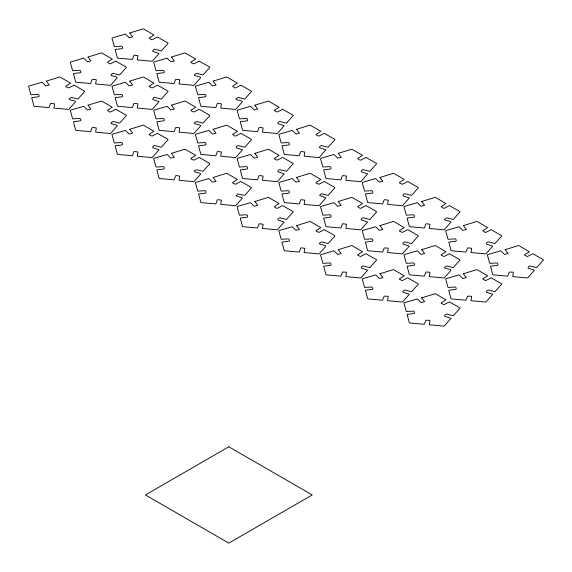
<?xml version="1.0" encoding="UTF-8"?>
<svg xmlns="http://www.w3.org/2000/svg" width="572" height="572" viewBox="0 0 572 572"><rect width="100%" height="100%" fill="white"/><g stroke="black" fill="none" stroke-linecap="round" stroke-linejoin="round"><path stroke-width="0.86" d="M46.311 81.138L49.242 85.006L45.688 85.864L42.035 82.239L29.065 86.014A0.851 0.486 0 0 0 28.607 86.529L30.945 94.802L37.902 94.373C39.089 94.208 39.632 96.761 38.61 96.79L31.703 97.648L33.927 105.913A0.851 0.486 0 0 0 34.635 106.32L48.985 107.593L50.443 103.589L51.13 103.346L54.605 103.868L53.911 108.058L68.204 109.388A0.851 0.486 0 0 0 69.098 109.13L75.568 101.795C75.211 99.9 64.507 100.336 71.493 97.44L77.878 99.099L84.527 91.642A0.851 0.486 0 0 0 84.37 91.07L74.103 85.178L68.59 87.974L65.866 86.651L65.801 86.186L70.563 83.147L60.332 77.199A0.851 0.486 0 0 0 59.352 77.106L46.318 81.117M88.016 57.064L90.948 60.932L87.437 61.805L83.691 58.165L70.771 61.933A0.851 0.486 0 0 0 70.32 62.448L72.651 70.728L79.608 70.292C80.852 70.156 81.353 72.816 80.273 72.716L73.409 73.573L75.633 81.832A0.851 0.486 0 0 0 76.341 82.239L90.648 83.526L92.235 79.415L95.817 79.537L96.332 79.894L95.581 83.962L109.917 85.307A0.851 0.486 0 0 0 110.804 85.049L117.274 77.713C116.724 75.804 106.278 76.183 113.199 73.366L119.584 75.018L126.233 67.56A0.851 0.486 0 0 0 126.076 66.995L115.766 61.09L110.503 63.835L109.702 63.799L107.429 62.198L112.269 59.073L102.045 53.117A0.851 0.486 0 0 0 101.058 53.024L88.024 57.036M88.016 105.219L90.948 109.088L87.437 109.96L83.691 106.32L70.771 110.096A0.851 0.486 0 0 0 70.32 110.61L72.651 118.883L79.608 118.454C80.795 118.29 81.388 120.878 80.273 120.871L73.423 121.7L75.633 129.994A0.851 0.486 0 0 0 76.341 130.402L90.698 131.674L92.156 127.67L92.836 127.427L96.31 127.949L95.617 132.139L109.917 133.469A0.851 0.486 0 0 0 110.804 133.204L117.274 125.876C116.745 123.96 106.27 124.374 113.199 121.521L119.584 123.173L126.233 115.723A0.851 0.486 0 0 0 126.076 115.151L115.766 109.245L110.503 111.998L109.702 111.962L107.429 110.36L112.255 107.207L102.045 101.273A0.851 0.486 0 0 0 101.058 101.187L88.031 105.169M129.73 32.983L132.654 36.851L129.143 37.723L125.404 34.084L112.477 37.859A0.851 0.486 0 0 0 112.026 38.367L114.357 46.647L121.314 46.21C122.444 46.053 123.152 48.491 122.029 48.627L115.122 49.492L117.346 57.751A0.851 0.486 0 0 0 118.046 58.158L132.404 59.438L133.862 55.427L134.542 55.184L138.016 55.706L137.323 59.896L151.623 61.233A0.851 0.486 0 0 0 152.51 60.968L159.052 53.482L152.981 51.473C151.909 51.072 153.811 48.977 154.905 49.285L161.29 50.937L167.939 43.479A0.851 0.486 0 0 0 167.789 42.914L157.429 37.001L152.209 39.754L151.408 39.718L149.135 38.124L153.961 34.963L143.751 29.036A0.851 0.486 0 0 0 142.764 28.95L129.73 32.983M129.73 81.138L132.654 85.006L129.143 85.879L125.404 82.239L112.477 86.014A0.851 0.486 0 0 0 112.026 86.529L114.357 94.802L121.314 94.373C122.494 94.208 123.073 96.768 122.029 96.79L115.122 97.648L117.346 105.913A0.851 0.486 0 0 0 118.046 106.32L132.404 107.593L133.862 103.589L134.542 103.346L138.016 103.868L137.323 108.058L151.623 109.388A0.851 0.486 0 0 0 152.51 109.13L159.052 101.637L152.981 99.628C151.909 99.235 153.811 97.133 154.905 97.44L161.29 99.099L167.939 91.642A0.851 0.486 0 0 0 167.789 91.07L157.514 85.178L152.052 87.966L149.278 86.651L149.22 86.186L153.975 83.147L143.751 77.199A0.851 0.486 0 0 0 142.764 77.106L129.73 81.138M129.73 129.301L132.654 133.169L129.143 134.041L125.404 130.402L112.477 134.177A0.851 0.486 0 0 0 112.026 134.685L114.357 142.964L121.314 142.528C122.487 142.371 123.08 144.909 122.029 144.945L115.129 145.781L117.346 154.068A0.851 0.486 0 0 0 118.046 154.476L132.404 155.756L133.862 151.744L134.542 151.501L138.016 152.023L137.323 156.213L151.623 157.55A0.851 0.486 0 0 0 152.51 157.286L159.052 149.8L152.981 147.79C151.938 147.505 153.768 145.281 154.905 145.603L161.29 147.254L167.939 139.797A0.851 0.486 0 0 0 167.789 139.232L157.514 133.34L152.052 136.122L149.278 134.806L149.22 134.349L153.975 131.31L143.751 125.354A0.851 0.486 0 0 0 142.764 125.268L129.73 129.301M171.436 57.064L174.36 60.932L170.849 61.805L167.153 58.158L154.183 61.933A0.851 0.486 0 0 0 153.732 62.448L156.063 70.728L163.027 70.292C164.214 70.149 164.836 72.716 163.692 72.716L156.835 73.545L159.052 81.832A0.851 0.486 0 0 0 159.752 82.239L174.067 83.526L175.647 79.415L179.229 79.537L179.751 79.894L178.993 83.962L193.329 85.307A0.851 0.486 0 0 0 194.215 85.049L200.686 77.713C200.057 75.733 189.732 76.283 196.611 73.366L203.003 75.018L209.652 67.56A0.851 0.486 0 0 0 209.495 66.995L199.22 61.097L193.715 63.892L190.984 62.57L190.926 62.105L195.681 59.073L185.457 53.117A0.851 0.486 0 0 0 184.47 53.024L171.436 57.036M171.436 105.219L174.36 109.088L170.814 109.946L167.153 106.32L154.183 110.096A0.851 0.486 0 0 0 153.732 110.61L156.063 118.883L163.027 118.454C164.185 118.304 164.872 120.814 163.692 120.871L156.835 121.7L159.052 129.994A0.851 0.486 0 0 0 159.752 130.402L174.067 131.682L175.647 127.57L179.229 127.699L179.751 128.049L178.993 132.125L193.329 133.469A0.851 0.486 0 0 0 194.215 133.204L200.686 125.876C200.4 123.838 189.582 124.481 196.611 121.521L203.003 123.173L209.652 115.723A0.851 0.486 0 0 0 209.495 115.151L199.22 109.259L193.715 112.055L190.984 110.732L190.926 110.267L195.681 107.229L185.457 101.273A0.851 0.486 0 0 0 184.47 101.187L171.443 105.169M171.436 153.382L174.331 157.264L170.814 158.108L167.153 154.476L154.183 158.251A0.851 0.486 0 0 0 153.732 158.766L156.063 167.045L163.027 166.609C164.207 166.452 164.822 169.026 163.692 169.033L156.835 169.863L159.052 178.149A0.851 0.486 0 0 0 159.752 178.557L174.11 179.837L175.568 175.826L176.255 175.583L179.722 176.105L179.029 180.294L193.329 181.624A0.851 0.486 0 0 0 194.215 181.367L200.686 174.031C200.379 172.05 189.604 172.608 196.611 169.684L203.003 171.335L209.652 163.878A0.851 0.486 0 0 0 209.495 163.313L199.22 157.414L193.715 160.21L190.984 158.887L190.926 158.423L195.681 155.391L185.457 149.435A0.851 0.486 0 0 0 184.47 149.342L171.443 153.325M213.142 81.138L216.044 85.028L212.562 85.879L208.816 82.239L195.896 86.014A0.851 0.486 0 0 0 195.438 86.529L197.769 94.802L204.733 94.373C205.934 94.223 206.513 96.847 205.398 96.797L198.548 97.626L200.758 105.913A0.851 0.486 0 0 0 201.466 106.32L215.816 107.593L217.274 103.589L217.961 103.346L221.428 103.868L220.742 108.058L235.035 109.388A0.851 0.486 0 0 0 235.921 109.13L242.399 101.795C242.106 99.714 231.302 100.422 238.324 97.44L244.709 99.099L251.358 91.642A0.851 0.486 0 0 0 251.201 91.07L240.883 85.171L235.628 87.916L234.827 87.881L232.547 86.279L237.373 83.126L227.163 77.199A0.851 0.486 0 0 0 226.183 77.106L213.149 81.117M213.142 129.301L216.044 133.19L212.562 134.041L208.816 130.402L195.896 134.177A0.851 0.486 0 0 0 195.438 134.685L197.769 142.964L204.733 142.528C205.927 142.364 206.499 145.002 205.398 144.952L198.548 145.781L200.758 154.068A0.851 0.486 0 0 0 201.466 154.476L215.816 155.756L217.274 151.744L217.961 151.501L221.428 152.023L220.742 156.213L235.035 157.55A0.851 0.486 0 0 0 235.921 157.286L242.464 149.8L236.393 147.79C235.299 147.361 237.237 145.302 238.324 145.603L244.709 147.254L251.358 139.797A0.851 0.486 0 0 0 251.201 139.232L240.883 133.326L235.628 136.072L234.827 136.036L232.547 134.441L237.394 131.31L227.163 125.354A0.851 0.486 0 0 0 226.183 125.268L213.142 129.301M213.142 177.456L216.044 181.345L212.562 182.196L208.816 178.557L195.896 182.332A0.851 0.486 0 0 0 195.438 182.847L197.769 191.119L204.733 190.69C205.92 190.533 206.513 193.107 205.398 193.114L198.548 193.944L200.758 202.231A0.851 0.486 0 0 0 201.466 202.638L215.816 203.911L217.274 199.907L217.961 199.664L221.428 200.186L220.742 204.376L235.035 205.705A0.851 0.486 0 0 0 235.921 205.448L242.464 197.983L236.179 195.846L237.494 193.915L244.709 195.417L251.358 187.959A0.851 0.486 0 0 0 251.201 187.394L240.883 181.488L235.421 184.291L232.697 182.969L232.632 182.504L237.394 179.465L227.163 173.516A0.851 0.486 0 0 0 226.183 173.423L213.142 177.456M254.847 105.219L257.779 109.088L254.268 109.96L250.522 106.32L237.602 110.096A0.851 0.486 0 0 0 237.144 110.61L239.482 118.883L246.439 118.454C247.605 118.29 248.227 120.814 247.147 120.871L240.254 121.7L242.464 129.994A0.851 0.486 0 0 0 243.172 130.402L257.522 131.674L258.98 127.67L259.667 127.427L263.141 127.949L262.448 132.139L276.741 133.469A0.851 0.486 0 0 0 277.635 133.204L284.17 125.718L278.099 123.709C277.027 123.359 278.907 121.214 280.03 121.521L286.415 123.173L293.064 115.723A0.851 0.486 0 0 0 292.907 115.151L282.639 109.259L277.17 112.04L274.403 110.732L274.338 110.267L279.115 107.257L268.869 101.273A0.851 0.486 0 0 0 267.889 101.187L254.855 105.191M254.847 153.382L257.779 157.25L254.268 158.122L250.522 154.483L237.602 158.251A0.851 0.486 0 0 0 237.144 158.766L239.482 167.045L246.439 166.609C247.605 166.452 248.219 168.983 247.147 169.026L240.254 169.863L242.464 178.149A0.851 0.486 0 0 0 243.172 178.557L257.522 179.837L258.98 175.826L259.667 175.583L263.141 176.105L262.448 180.294L276.741 181.624A0.851 0.486 0 0 0 277.635 181.367L284.17 173.881L278.099 171.865C277.034 171.543 278.9 169.369 280.03 169.684L286.415 171.335L293.064 163.878A0.851 0.486 0 0 0 292.907 163.313L282.639 157.414L277.17 160.203L274.403 158.887L274.338 158.423L279.079 155.362L268.869 149.435A0.851 0.486 0 0 0 267.889 149.342L254.855 153.353M254.847 201.537L257.779 205.405L254.268 206.278L250.522 202.638L237.602 206.413A0.851 0.486 0 0 0 237.144 206.928L239.482 215.201L246.439 214.772C247.612 214.607 248.198 217.167 247.147 217.188L240.24 218.046L242.464 226.312A0.851 0.486 0 0 0 243.172 226.719L257.522 227.992L258.98 223.988L259.667 223.745L263.141 224.267L262.448 228.457L276.741 229.787A0.851 0.486 0 0 0 277.635 229.522L284.17 222.036L278.099 220.027C277.034 219.634 278.929 217.532 280.03 217.839L286.415 219.498L293.064 212.04A0.851 0.486 0 0 0 292.907 211.468L282.554 205.555L277.334 208.315L276.533 208.28L274.253 206.678L279.1 203.546L268.869 197.59A0.851 0.486 0 0 0 267.889 197.504L254.855 201.516M296.553 129.301L299.485 133.169L295.938 134.027L292.278 130.402L279.308 134.177A0.851 0.486 0 0 0 278.857 134.685L281.188 142.964L288.145 142.528C289.361 142.378 289.911 145.031 288.81 144.952L281.975 145.76L284.17 154.068A0.851 0.486 0 0 0 284.877 154.476L299.235 155.756L300.693 151.744L301.373 151.501L304.847 152.023L304.154 156.213L318.454 157.55A0.851 0.486 0 0 0 319.34 157.286L325.876 149.8L319.805 147.79C318.754 147.404 320.627 145.288 321.736 145.603L328.121 147.254L334.77 139.797A0.851 0.486 0 0 0 334.613 139.232L324.345 133.34L318.833 136.129L316.109 134.806L316.051 134.349L320.806 131.31L310.582 125.354A0.851 0.486 0 0 0 309.595 125.268L296.553 129.301M296.553 177.456L299.485 181.324L295.938 182.182L292.278 178.557L279.308 182.332A0.851 0.486 0 0 0 278.857 182.847L281.188 191.119L288.145 190.69C289.339 190.547 289.961 193.114 288.81 193.114L281.96 193.944L284.17 202.231A0.851 0.486 0 0 0 284.877 202.638L299.235 203.911L300.693 199.907L301.373 199.664L304.847 200.186L304.154 204.376L318.454 205.705A0.851 0.486 0 0 0 319.34 205.448L325.876 197.955L319.541 195.467L321.471 193.722L328.156 195.395L334.77 187.959A0.851 0.486 0 0 0 334.613 187.394L324.345 181.496L318.833 184.291L316.109 182.969L316.051 182.504L320.806 179.465L310.582 173.516A0.851 0.486 0 0 0 309.595 173.423L296.553 177.456M296.553 225.618L299.485 229.486L295.974 230.359L292.278 226.719L279.308 230.495A0.851 0.486 0 0 0 278.857 231.002L281.188 239.282L288.145 238.853C289.339 238.71 289.954 241.277 288.81 241.27L281.96 242.099L284.17 250.386A0.851 0.486 0 0 0 284.877 250.793L299.235 252.073L300.693 248.069L301.373 247.819L304.847 248.341L304.154 252.531L318.454 253.868A0.851 0.486 0 0 0 319.34 253.603L325.811 246.267C325.139 244.323 314.872 244.823 321.736 241.92L328.121 243.572L334.77 236.122A0.851 0.486 0 0 0 334.613 235.55L324.303 229.644L318.833 232.447L316.109 231.124L316.051 230.666L320.806 227.627L310.582 221.671A0.851 0.486 0 0 0 309.595 221.586L296.561 225.59M338.267 153.382L341.162 157.264L337.68 158.122L333.941 154.483L321.014 158.251A0.851 0.486 0 0 0 320.563 158.766L322.894 167.045L329.851 166.609C331.059 166.466 331.646 169.069 330.516 169.033L323.666 169.863L325.883 178.149A0.851 0.486 0 0 0 326.583 178.557L340.941 179.837L342.399 175.826L343.078 175.583L346.553 176.105L345.86 180.294L360.16 181.624A0.851 0.486 0 0 0 361.046 181.367L367.589 173.881L361.511 171.865C360.446 171.55 362.319 169.369 363.442 169.684L369.827 171.335L376.476 163.878A0.851 0.486 0 0 0 376.319 163.313L366.008 157.407L360.746 160.153L359.945 160.117L357.672 158.515L362.498 155.362L352.288 149.435A0.851 0.486 0 0 0 351.301 149.342L338.274 153.325M338.267 201.537L341.162 205.427L337.68 206.278L333.941 202.638L321.014 206.413A0.851 0.486 0 0 0 320.563 206.928L322.894 215.201L329.851 214.772C331.059 214.622 331.631 217.238 330.516 217.188L323.666 218.025L325.883 226.312A0.851 0.486 0 0 0 326.583 226.719L340.941 227.992L342.399 223.988L343.078 223.745L346.553 224.267L345.86 228.457L360.16 229.787A0.851 0.486 0 0 0 361.046 229.522L367.589 222.036L361.511 220.027C360.46 219.72 362.312 217.524 363.442 217.839L369.827 219.498L376.476 212.04A0.851 0.486 0 0 0 376.319 211.468L366.008 205.57L360.746 208.315L359.945 208.28L357.672 206.678L362.498 203.525L352.288 197.59A0.851 0.486 0 0 0 351.301 197.504L338.267 201.516M338.267 249.699L341.162 253.589L337.68 254.44L333.941 250.801L321.014 254.576A0.851 0.486 0 0 0 320.563 255.083L322.894 263.363L329.851 262.927C331.074 262.777 331.61 265.429 330.516 265.351L323.666 266.18L325.883 274.467A0.851 0.486 0 0 0 326.583 274.875L340.898 276.162L342.478 272.05L346.06 272.172L346.582 272.529L345.824 276.598L360.16 277.942A0.851 0.486 0 0 0 361.046 277.685L367.589 270.198L361.511 268.182C360.46 267.882 362.312 265.68 363.442 266.001L369.827 267.653L376.476 260.196A0.851 0.486 0 0 0 376.319 259.631L366.008 253.725L360.546 256.528L357.815 255.205L357.757 254.74L362.512 251.709L352.288 245.753A0.851 0.486 0 0 0 351.301 245.66L338.267 249.671M379.972 177.456L382.897 181.324L379.35 182.182L375.647 178.557L362.719 182.332A0.851 0.486 0 0 0 362.269 182.847L364.6 191.119L371.564 190.69C372.787 190.547 373.273 193.164 372.272 193.107L365.372 193.944L367.589 202.231A0.851 0.486 0 0 0 368.289 202.638L382.647 203.911L384.105 199.907L384.792 199.664L388.259 200.186L387.566 204.376L401.866 205.705A0.851 0.486 0 0 0 402.752 205.448L409.295 197.955L403.224 195.946C402.173 195.703 403.989 193.443 405.148 193.765L411.54 195.417L418.182 187.959A0.851 0.486 0 0 0 418.032 187.394L407.757 181.496L402.295 184.284L399.521 182.969L399.463 182.504L404.218 179.465L393.994 173.516A0.851 0.486 0 0 0 393.007 173.423L379.972 177.456M379.972 225.618L382.897 229.486L379.386 230.359L375.647 226.719L362.719 230.495A0.851 0.486 0 0 0 362.269 231.002L364.6 239.282L371.564 238.853C372.801 238.71 373.301 241.384 372.229 241.27L365.372 242.099L367.589 250.386A0.851 0.486 0 0 0 368.289 250.793L382.604 252.08L384.184 247.969L387.766 248.098L388.288 248.448L387.53 252.517L401.866 253.868A0.851 0.486 0 0 0 402.752 253.603L409.295 246.117L403.224 244.108C402.145 243.751 404.032 241.613 405.148 241.92L411.54 243.572L418.182 236.122A0.851 0.486 0 0 0 418.032 235.55L407.757 229.658L402.295 232.439L399.521 231.124L399.463 230.666L404.232 227.656L393.994 221.671A0.851 0.486 0 0 0 393.007 221.586L379.972 225.59M379.972 273.781L382.897 277.642L379.35 278.5L375.647 274.875L362.719 278.65A0.851 0.486 0 0 0 362.269 279.165L364.6 287.444L371.564 287.008C372.722 286.851 373.352 289.375 372.272 289.425L365.372 290.261L367.589 298.548A0.851 0.486 0 0 0 368.289 298.956L382.604 300.236L384.184 296.132L387.766 296.253L388.288 296.611L387.53 300.679L401.866 302.023A0.851 0.486 0 0 0 402.752 301.766L409.295 294.28L403.224 292.263C402.116 291.813 404.075 289.782 405.148 290.083L411.54 291.734L418.182 284.277A0.851 0.486 0 0 0 418.032 283.712L407.757 277.813L402.295 280.602L399.521 279.286L399.463 278.821L404.232 275.811L393.994 269.834A0.851 0.486 0 0 0 393.007 269.741L379.972 273.752M421.678 201.537L424.631 205.384L421.056 206.263L417.396 202.638L404.425 206.413A0.851 0.486 0 0 0 403.975 206.928L406.306 215.201L413.27 214.772C414.45 214.614 415.072 217.188 413.935 217.188L407.071 218.046L409.295 226.312A0.851 0.486 0 0 0 409.995 226.719L424.352 227.992L425.811 223.988L426.498 223.745L429.965 224.267L429.279 228.457L443.572 229.787A0.851 0.486 0 0 0 444.458 229.522L450.936 222.193C450.622 220.249 439.847 220.742 446.861 217.839L453.246 219.498L459.895 212.04A0.851 0.486 0 0 0 459.738 211.468L449.377 205.555L444.201 208.294L443.364 208.28L441.083 206.678L445.91 203.525L435.7 197.59A0.851 0.486 0 0 0 434.72 197.504L421.686 201.516M421.678 249.699L424.631 253.546L421.056 254.426L417.396 250.793L404.425 254.576A0.851 0.486 0 0 0 403.975 255.083L406.306 263.363L413.27 262.927C414.478 262.777 415.029 265.422 413.935 265.351L407.071 266.209L409.295 274.467A0.851 0.486 0 0 0 409.995 274.875L424.31 276.162L425.897 272.05L429.472 272.172L429.994 272.529L429.236 276.598L443.572 277.942A0.851 0.486 0 0 0 444.458 277.685L450.936 270.349C450.951 268.339 439.739 268.969 446.861 266.001L453.246 267.653L459.895 260.196A0.851 0.486 0 0 0 459.738 259.631L449.463 253.732L443.958 256.528L441.234 255.205L441.169 254.74L445.931 251.709L435.7 245.753A0.851 0.486 0 0 0 434.72 245.66L421.686 249.671M421.678 297.855L424.61 301.723L421.056 302.581L417.396 298.956L404.425 302.731A0.851 0.486 0 0 0 403.975 303.246L406.306 311.518L413.27 311.089C414.486 310.932 415.029 313.592 413.935 313.513L407.1 314.314L409.295 322.629A0.851 0.486 0 0 0 409.995 323.037L424.31 324.317L425.897 320.213L429.472 320.334L429.994 320.685L429.236 324.76L443.572 326.104A0.851 0.486 0 0 0 444.458 325.84L451.001 318.354L444.93 316.345C443.872 315.966 445.752 313.849 446.861 314.157L453.246 315.815L459.895 308.358A0.851 0.486 0 0 0 459.738 307.786L449.463 301.894L443.958 304.69L441.234 303.367L441.169 302.903L445.931 299.864L435.7 293.915A0.851 0.486 0 0 0 434.72 293.822L421.678 297.855M463.384 225.618L466.316 229.486L462.805 230.359L459.059 226.719L446.139 230.495A0.851 0.486 0 0 0 445.681 231.002L448.019 239.282L454.976 238.853C456.17 238.688 456.735 241.277 455.641 241.27L448.791 242.099L451.001 250.386A0.851 0.486 0 0 0 451.708 250.793L466.058 252.073L467.517 248.069L468.203 247.819L471.678 248.341L470.985 252.531L485.278 253.868A0.851 0.486 0 0 0 486.171 253.603L492.707 246.117L486.636 244.108C485.578 243.708 487.466 241.613 488.567 241.92L494.952 243.572L501.601 236.122A0.851 0.486 0 0 0 501.444 235.55L491.133 229.644L485.871 232.389L485.07 232.361L482.782 230.781L487.601 227.577L477.406 221.671A0.851 0.486 0 0 0 476.426 221.586L463.392 225.59M463.384 273.781L466.316 277.642L462.805 278.521L459.059 274.875L446.139 278.65A0.851 0.486 0 0 0 445.681 279.165L448.019 287.444L454.976 287.008C456.234 286.865 456.678 289.582 455.641 289.432L448.791 290.261L451.001 298.548A0.851 0.486 0 0 0 451.708 298.956L466.016 300.236L467.603 296.132L471.185 296.253L471.7 296.611L470.942 300.679L485.278 302.023A0.851 0.486 0 0 0 486.171 301.766L492.707 294.28L486.636 292.263C485.614 292.07 487.387 289.754 488.567 290.083L494.952 291.734L501.601 284.277A0.851 0.486 0 0 0 501.444 283.712L491.176 277.813L485.707 280.602L482.94 279.286L482.875 278.821L487.651 275.811L477.406 269.834A0.851 0.486 0 0 0 476.426 269.741L463.399 273.723M505.09 249.699L508.022 253.568L504.475 254.426L500.815 250.793L487.844 254.576A0.851 0.486 0 0 0 487.394 255.083L489.725 263.363L496.682 262.927C497.854 262.77 498.448 265.301 497.39 265.344L490.483 266.209L492.707 274.467A0.851 0.486 0 0 0 493.414 274.875L507.721 276.162L509.309 272.05L512.891 272.172L513.406 272.529L512.655 276.598L526.991 277.942A0.851 0.486 0 0 0 527.877 277.685L534.412 270.198L528.342 268.182C527.284 267.796 529.172 265.687 530.273 266.001L536.658 267.653L543.307 260.196A0.851 0.486 0 0 0 543.15 259.631L532.882 253.732L527.42 256.521L524.646 255.205L524.588 254.74L529.343 251.709L519.119 245.753A0.851 0.486 0 0 0 518.132 245.66L505.097 249.671M228.814 446.789L145.402 494.944L228.814 543.107L312.233 494.944L228.814 446.789"/></g></svg>
